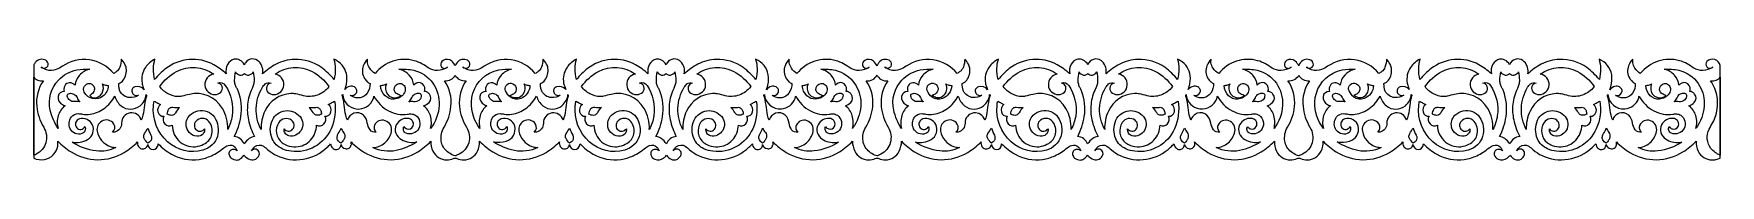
# Model space of a CAD drawing. Extents: x -500 to 500, y -30 to 30.
import ezdxf

# ---------------------------------------------------------------- set-up
doc = ezdxf.new("R2010")
doc.units = 0
doc.header["$MEASUREMENT"] = 0
doc.layers.add('LAYER_1', color=18, linetype='CONTINUOUS')

msp = doc.modelspace()

# ---------------------------------------------------------------- linework, layer by layer
at = {"layer": 'LAYER_1'}
for points in [[(495.5, 25.2, -0.13249), (489.6, 23.2, -0.15493), (484.4, 24.6, 0.00728), (480.4, 27.1, 0.06895), (475.8, 29, 0.14521), (463.2, 28.7, 0.1431), (452.6, 21.4, -0.10303), (449.4, 24.5, -0.12784), (448.1, 27.8, -0.0449), (448.1, 28.9, 0.01496), (448.1, 29.9, 0.09566), (445.6, 26, 0.23364), (446.3, 18.5, 0.07142), (448, 16.5, 0.10041), (449.6, 15.5, -0.16519), (448, 9.8, -0.39532), (438.8, 7.9, -0.02853), (438.3, 8.2, 0.00951), (437.9, 8.5, 0.38626), (441.5, 9.9, 0.41606), (440.3, 13.4, 0.18329), (437.5, 13.7, 0.15157), (434.6, 11.8, 0.10923), (435.8, 19.1, 0.25815), (429.6, 29.2, 0.02501), (428.9, 29.6, -0.00833), (428.1, 29.9, -0.07511), (429, 24.4, -0.0624), (428.3, 17.8, 0.06951), (420.8, 24.9, 0.16425), (404.8, 29.8, 0.11436), (393.9, 26.9, 0.06612), (385.9, 21.2, 0.24693), (383.8, 28.4, 0.47474), (375.7, 27.8, 0.04305), (375.4, 27.2, -0.01434), (375.1, 26.6, 0.14988), (372.3, 29.4, 0.18534), (369.1, 29.9, 0.21434), (365.2, 26.9, 0.17903), (364.3, 21.2, 0.06083), (356.9, 26.6, 0.14914), (342.4, 29.7, 0.14389), (328.5, 24.3, 0.06043), (321.9, 17.8, -0.06239), (321.2, 24.4, -0.07512), (322, 29.9, 0.1315), (316.3, 25, 0.19567), (314.4, 15.7, 0.03554), (314.7, 14.4, 0.01755), (315.6, 11.9, 0.29654), (310.2, 13.5, 0.47725), (308.7, 9.8, 0.18407), (310.2, 8.5, 0.17475), (312.3, 8.5, -0.17941), (307, 7.1, -0.26586), (301.3, 11, -0.06979), (300.8, 12.9, -0.05217), (300.6, 15.5, 0.15006), (303.3, 17.5, 0.19845), (305, 24.6, 0.09019), (304.2, 27, 0.06162), (302.1, 29.9, -0.09285), (301.2, 25.2, -0.13276), (299.3, 22.5, -0.05277), (298.4, 21.9, 0.01758), (297.6, 21.4, 0.1885), (283.2, 29.5, 0.18848), (267.2, 25.7, -0.05636), (263.6, 23.8, -0.17397), (257.7, 23.5, -0.04499), (256.7, 24, -0.02208), (254.7, 25.2, 0.25461), (257.2, 24.7, 0.39744), (258.7, 27.4, 0.26438), (256.6, 29.6, 0.34781), (250.6, 27.2, 0.04348), (250.3, 26.6, -0.01449), (250.1, 25.9, 0.11416), (248, 28.7, 0.33225), (242.8, 29.1, 0.31296), (241.6, 26.2, 0.52263), (245, 24.8, 0.04567), (245.2, 25, -0.01521), (245.5, 25.2, -0.13249), (239.5, 23.2, -0.15495), (234.3, 24.6, 0.0073), (230.3, 27.1, 0.06895), (225.7, 29, 0.14521), (213.1, 28.7, 0.1431), (202.6, 21.4, -0.10303), (199.3, 24.5, -0.12783), (198, 27.8, -0.04489), (198, 28.9, 0.01495), (198.1, 29.9, 0.09566), (195.6, 26, 0.23364), (196.2, 18.5, 0.07142), (197.9, 16.5, 0.10047), (199.5, 15.5, -0.16517), (197.9, 9.8, -0.39532), (188.7, 7.9, -0.02853), (188.3, 8.2, 0.00951), (187.8, 8.5, 0.38627), (191.5, 9.9, 0.41644), (190.3, 13.4, 0.17901), (187.4, 13.7, 0.14934), (184.5, 11.9, 0.0975), (185.8, 18.6, 0.23457), (181, 28.3, 0.03296), (180, 28.9, 0.01651), (178.1, 29.9, -0.07512), (179, 24.4, -0.06239), (178.2, 17.8, 0.06951), (170.8, 24.9, 0.16425), (154.7, 29.8, 0.11436), (143.9, 26.9, 0.06611), (135.8, 21.2, 0.24629), (133.7, 28.4, 0.47881), (125.7, 27.8, 0.04848), (125.3, 27.2, -0.01615), (125.1, 26.6, 0.14406), (122.2, 29.4, 0.18469), (119.1, 29.9, 0.21434), (115.1, 26.9, 0.17902), (114.3, 21.2, 0.06084), (106.8, 26.6, 0.14914), (92.3, 29.7, 0.14389), (78.4, 24.3, 0.06043), (71.9, 17.8, -0.0624), (71.1, 24.4, -0.07511), (72, 29.9, 0.13214), (66.3, 25, 0.19401), (64.3, 15.7, 0.03657), (64.6, 14.4, 0.01853), (65.6, 11.8, 0.29909), (60.1, 13.5, 0.48174), (58.6, 9.8, 0.18406), (60.2, 8.5, 0.17475), (62.2, 8.5, -0.17941), (56.9, 7.1, -0.26586), (51.3, 11, -0.0698), (50.7, 12.9, -0.05218), (50.5, 15.5, 0.15), (53.2, 17.5, 0.19844), (55, 24.6, 0.09019), (54.2, 27, 0.06161), (52, 29.9, -0.09286), (51.2, 25.2, -0.13276), (49.2, 22.5, -0.05278), (48.4, 21.9, 0.01758), (47.5, 21.4, 0.1885), (33.2, 29.5, 0.18848), (17.2, 25.7, -0.05636), (13.6, 23.8, -0.17397), (7.7, 23.5, -0.04499), (6.6, 24, -0.02208), (4.6, 25.2, 0.25461), (7.1, 24.7, 0.39746), (8.6, 27.4, 0.26435), (6.5, 29.6, 0.34786), (0.6, 27.2, 0.04362), (0.3, 26.6, -0.01453), (0, 25.9), (0, 25.9, 0.81442), (0, 25.9, -0.54816), (0, 25.9, 0.11428), (-2.1, 28.7, 0.33226), (-7.3, 29.1, 0.31296), (-8.5, 26.2, 0.52264), (-5.1, 24.8, 0.04567), (-4.8, 25, -0.01521), (-4.6, 25.2, -0.13249), (-10.5, 23.2, -0.15493), (-15.8, 24.6, 0.00728), (-19.8, 27.1, 0.06895), (-24.3, 29, 0.14521), (-36.9, 28.7, 0.1431), (-47.5, 21.4, -0.10303), (-50.7, 24.5, -0.12784), (-52, 27.8, -0.0449), (-52, 28.9, 0.01496), (-52, 29.9, 0.09566), (-54.5, 26, 0.23364), (-53.8, 18.5, 0.07142), (-52.2, 16.5, 0.10041), (-50.5, 15.5, -0.16519), (-52.2, 9.8, -0.39532), (-61.3, 7.9, -0.02853), (-61.8, 8.2, 0.00951), (-62.2, 8.5, 0.38626), (-58.6, 9.9, 0.41606), (-59.8, 13.4, 0.18329), (-62.7, 13.7, 0.15157), (-65.6, 11.8, 0.10923), (-64.3, 19.1, 0.25815), (-70.5, 29.2, 0.02501), (-71.2, 29.6, -0.00833), (-72, 29.9, -0.07511), (-71.1, 24.4, -0.0624), (-71.9, 17.8, 0.06951), (-79.3, 24.9, 0.16425), (-95.3, 29.8, 0.11436), (-106.2, 26.9, 0.06612), (-114.3, 21.2, 0.24693), (-116.3, 28.4, 0.47474), (-124.4, 27.8, 0.04305), (-124.7, 27.2, -0.01434), (-125.1, 26.6, 0.14988), (-127.8, 29.4, 0.18534), (-131, 29.9, 0.21434), (-134.9, 26.9, 0.17903), (-135.8, 21.2, 0.06083), (-143.2, 26.6, 0.14914), (-157.7, 29.7, 0.14389), (-171.7, 24.3, 0.06043), (-178.2, 17.8, -0.06239), (-179, 24.4, -0.07512), (-178.1, 29.9, 0.1315), (-183.8, 25, 0.19567), (-185.8, 15.7, 0.03554), (-185.4, 14.4, 0.01755), (-184.5, 11.9, 0.29654), (-190, 13.5, 0.47725), (-191.4, 9.8, 0.18407), (-189.9, 8.5, 0.17475), (-187.8, 8.5, -0.17941), (-193.1, 7.1, -0.26586), (-198.8, 11, -0.06979), (-199.4, 12.9, -0.05217), (-199.5, 15.5, 0.15006), (-196.9, 17.5, 0.19845), (-195.1, 24.6, 0.09019), (-195.9, 27, 0.06162), (-198.1, 29.9, -0.09285), (-198.9, 25.2, -0.13276), (-200.9, 22.5, -0.05277), (-201.7, 21.9, 0.01758), (-202.6, 21.4, 0.1885), (-216.9, 29.5, 0.18848), (-232.9, 25.7, -0.05636), (-236.5, 23.8, -0.17397), (-242.4, 23.5, -0.04499), (-243.5, 24, -0.02208), (-245.5, 25.2, 0.25461), (-242.9, 24.7, 0.39744), (-241.4, 27.4, 0.26438), (-243.6, 29.6, 0.34781), (-249.5, 27.2, 0.04348), (-249.8, 26.6, -0.01449), (-250.1, 25.9, 0.11416), (-252.1, 28.7, 0.33225), (-257.3, 29.1, 0.31296), (-258.6, 26.2, 0.52263), (-255.2, 24.8, 0.04567), (-254.9, 25, -0.01521), (-254.7, 25.2, -0.13249), (-260.6, 23.2, -0.15495), (-265.8, 24.6, 0.0073), (-269.8, 27.1, 0.06895), (-274.4, 29, 0.14521), (-287, 28.7, 0.1431), (-297.6, 21.4, -0.10303), (-300.8, 24.5, -0.12783), (-302.1, 27.8, -0.04489), (-302.1, 28.9, 0.01495), (-302.1, 29.9, 0.09566), (-304.6, 26, 0.23364), (-303.9, 18.5, 0.07142), (-302.2, 16.5, 0.10047), (-300.6, 15.5, -0.16517), (-302.2, 9.8, -0.39532), (-311.4, 7.9, -0.02853), (-311.9, 8.2, 0.00951), (-312.3, 8.5, 0.38627), (-308.7, 9.9, 0.41644), (-309.9, 13.4, 0.17901), (-312.7, 13.7, 0.14934), (-315.6, 11.9, 0.0975), (-314.3, 18.6, 0.23457), (-319.2, 28.3, 0.03296), (-320.1, 28.9, 0.01651), (-322, 29.9, -0.07512), (-321.2, 24.4, -0.06239), (-321.9, 17.8, 0.06951), (-329.4, 24.9, 0.16425), (-345.4, 29.8, 0.11436), (-356.3, 26.9, 0.06611), (-364.3, 21.2, 0.24629), (-366.4, 28.4, 0.47881), (-374.5, 27.8, 0.04848), (-374.8, 27.2, -0.01615), (-375.1, 26.6, 0.14406), (-377.9, 29.4, 0.18469), (-381.1, 29.9, 0.21434), (-385, 26.9, 0.17902), (-385.9, 21.2, 0.06084), (-393.3, 26.6, 0.14914), (-407.8, 29.7, 0.14389), (-421.7, 24.3, 0.06043), (-428.3, 17.8, -0.0624), (-429, 24.4, -0.07511), (-428.1, 29.9, 0.13214), (-433.8, 25, 0.19401), (-435.8, 15.7, 0.03657), (-435.5, 14.4, 0.01853), (-434.6, 11.8, 0.29909), (-440, 13.5, 0.48174), (-441.5, 9.8, 0.18406), (-440, 8.5, 0.17475), (-437.9, 8.5, -0.17941), (-443.2, 7.1, -0.26586), (-448.9, 11, -0.0698), (-449.4, 12.9, -0.05218), (-449.6, 15.5, 0.15), (-446.9, 17.5, 0.19844), (-445.1, 24.6, 0.09019), (-446, 27, 0.06161), (-448.1, 29.9, -0.09286), (-449, 25.2, -0.13276), (-450.9, 22.5, -0.05278), (-451.8, 21.9, 0.01758), (-452.6, 21.4, 0.1885), (-467, 29.5, 0.18848), (-483, 25.7, -0.05636), (-486.6, 23.8, -0.17397), (-492.5, 23.5, -0.04499), (-493.5, 24, -0.02208), (-495.5, 25.2, 0.25461), (-493, 24.7, 0.39746), (-491.5, 27.4, 0.26435), (-493.6, 29.6, 0.34786), (-499.6, 27.2, 0.02907), (-499.9, 26.6, 0.05052), (-500, 26.2), (-500, -28.8, 0.15404), (-493.6, -29.6, 0.3145), (-485.8, -21.7, 0.03266), (-485.7, -20.7, 0.01623), (-485.7, -18.8, 0.05898), (-477.9, -25.1, 0.14018), (-462.1, -29.8, 0.13941), (-446.3, -25.4, 0.05895), (-438.4, -19.2, 0.17574), (-437.9, -21.9, 0.44488), (-433.7, -22.9, 0.09397), (-432.9, -22.1, 0.07544), (-432.4, -20.8, 0.26507), (-430.4, -23.5, 0.40269), (-426.6, -22, 0.05791), (-426.4, -21.5, 0.02729), (-426.2, -20.3, 0.07208), (-418.3, -26.5, 0.16523), (-402, -29.6, 0.07634), (-394.6, -27.4, 0.06748), (-387.3, -22.7, -0.1042), (-384.8, -21.3, -0.27454), (-380.6, -22.3, -0.06853), (-380.1, -23, -0.03263), (-379.3, -24.6, 0.25459), (-382.3, -23.7, 0.42316), (-384.2, -26.8, 0.15835), (-382.9, -28.8, 0.18574), (-379.5, -30, 0.1469), (-377.5, -29.3, 0.09872), (-375.4, -27.1, 0.14416), (-371.6, -29.7, 0.21105), (-368.3, -29.4, 0.19148), (-366.3, -26.9, 0.59506), (-369.5, -23.6, 0.08589), (-370, -23.8, 0.04232), (-370.9, -24.6, -0.12914), (-368.9, -22, -0.32837), (-363.8, -21.8, -0.0295), (-361.1, -23.9, 0.0711), (-355.9, -27.3, 0.1515), (-340.3, -29.5, 0.14903), (-326, -22.4, 0.01861), (-325, -21.4, -0.0062), (-324, -20.3, 0.16155), (-322.9, -22.8, 0.42532), (-318.7, -22.9, 0.09731), (-318.2, -22.1, 0.06784), (-317.8, -20.8, 0.27238), (-315.3, -23.2, 0.42148), (-311.7, -21, 0.06519), (-311.7, -20.4, 0.03176), (-311.8, -19.2, 0.05894), (-303.9, -25.4, 0.13941), (-288.1, -29.8, 0.14018), (-272.3, -25.1, 0.05898), (-264.5, -18.8, 0.12035), (-263.3, -24.7, 0.28038), (-255.1, -29.9, 0.12636), (-251.1, -29, -0.1196), (-250.1, -28.8, -0.1196), (-249.1, -29, 0.12636), (-245, -29.9, 0.28038), (-236.9, -24.7, 0.12035), (-235.6, -18.8, 0.05898), (-227.8, -25.1, 0.14018), (-212.1, -29.8, 0.13941), (-196.2, -25.4, 0.05894), (-188.3, -19.2, 0.17578), (-187.8, -21.9, 0.44491), (-183.6, -22.9, 0.094), (-182.9, -22.1, 0.07545), (-182.3, -20.8, 0.26506), (-180.3, -23.5, 0.40269), (-176.5, -22, 0.05791), (-176.3, -21.5, 0.02729), (-176.1, -20.3, 0.07208), (-168.2, -26.5, 0.16523), (-151.9, -29.6, 0.07634), (-144.5, -27.4, 0.06748), (-137.3, -22.7, -0.1042), (-134.8, -21.3, -0.27455), (-130.5, -22.3, -0.06852), (-130, -23, -0.03262), (-129.2, -24.6, 0.25462), (-132.2, -23.7, 0.42317), (-134.1, -26.8, 0.23832), (-131.8, -29.5, 0.26196), (-126.5, -28.8, 0.04223), (-125.8, -28.2, 0.02311), (-124.8, -27.1, 0.13519), (-122.1, -29.5, 0.25135), (-118.3, -29.4, 0.19148), (-116.2, -26.9, 0.59507), (-119.4, -23.6, 0.08588), (-119.9, -23.8, 0.04231), (-120.8, -24.6, -0.12914), (-118.9, -22, -0.32838), (-113.7, -21.8, -0.0295), (-111.1, -23.9, 0.07109), (-105.8, -27.3, 0.1515), (-90.3, -29.5, 0.14903), (-75.9, -22.4, 0.01861), (-74.9, -21.4, -0.0062), (-73.9, -20.3, 0.16154), (-72.8, -22.8, 0.42538), (-68.7, -22.9, 0.0973), (-68.1, -22.1, 0.06782), (-67.8, -20.8, 0.27232), (-65.2, -23.2, 0.42145), (-61.7, -21, 0.06517), (-61.6, -20.4, 0.03175), (-61.7, -19.2, 0.05895), (-53.8, -25.4, 0.13941), (-38, -29.8, 0.14018), (-22.3, -25.1, 0.05898), (-14.5, -18.8, 0.12036), (-13.2, -24.7, 0.28037), (-5, -29.9, 0.12636), (-1, -29, -0.1196), (0, -28.8, -0.1196), (1, -29, 0.12636), (5, -29.9, 0.28037), (13.2, -24.7, 0.12036), (14.5, -18.8, 0.05898), (22.3, -25.1, 0.14018), (38, -29.8, 0.13941), (53.8, -25.4, 0.05895), (61.7, -19.2, 0.17574), (62.2, -21.9, 0.44488), (66.4, -22.9, 0.09397), (67.2, -22.1, 0.07544), (67.8, -20.8, 0.26507), (69.8, -23.5, 0.40269), (73.6, -22, 0.05791), (73.7, -21.5, 0.02729), (73.9, -20.3, 0.07208), (81.9, -26.5, 0.16523), (98.2, -29.6, 0.07634), (105.5, -27.4, 0.06748), (112.8, -22.7, -0.1042), (115.3, -21.3, -0.27454), (119.5, -22.3, -0.06853), (120.1, -23, -0.03263), (120.8, -24.6, 0.25459), (117.9, -23.7, 0.42316), (116, -26.8, 0.15835), (117.2, -28.8, 0.18574), (120.6, -30, 0.1469), (122.6, -29.3, 0.09872), (124.8, -27.1, 0.14416), (128.6, -29.7, 0.21105), (131.8, -29.4, 0.19148), (133.9, -26.9, 0.59506), (130.7, -23.6, 0.08589), (130.1, -23.8, 0.04232), (129.2, -24.6, -0.12914), (131.2, -22, -0.32837), (136.3, -21.8, -0.0295), (139, -23.9, 0.0711), (144.2, -27.3, 0.1515), (159.8, -29.5, 0.14903), (174.1, -22.4, 0.01861), (175.1, -21.4, -0.0062), (176.1, -20.3, 0.16155), (177.3, -22.8, 0.42532), (181.4, -22.9, 0.09731), (182, -22.1, 0.06784), (182.3, -20.8, 0.27238), (184.8, -23.2, 0.42148), (188.4, -21, 0.06519), (188.5, -20.4, 0.03176), (188.3, -19.2, 0.05894), (196.2, -25.4, 0.13941), (212.1, -29.8, 0.14018), (227.8, -25.1, 0.05898), (235.6, -18.8, 0.12035), (236.9, -24.7, 0.28038), (245, -29.9, 0.12636), (249.1, -29, -0.1196), (250.1, -28.8, -0.1196), (251.1, -29, 0.12636), (255.1, -29.9, 0.28038), (263.3, -24.7, 0.12035), (264.5, -18.8, 0.05898), (272.3, -25.1, 0.14018), (288.1, -29.8, 0.13941), (303.9, -25.4, 0.05894), (311.8, -19.2, 0.17578), (312.3, -21.9, 0.44491), (316.5, -22.9, 0.094), (317.3, -22.1, 0.07545), (317.8, -20.8, 0.26506), (319.8, -23.5, 0.40269), (323.6, -22, 0.05791), (323.8, -21.5, 0.02729), (324, -20.3, 0.07208), (331.9, -26.5, 0.16523), (348.2, -29.6, 0.07634), (355.6, -27.4, 0.06748), (362.9, -22.7, -0.1042), (365.4, -21.3, -0.27455), (369.6, -22.3, -0.06852), (370.1, -23, -0.03262), (370.9, -24.6, 0.25462), (367.9, -23.7, 0.42317), (366, -26.8, 0.23832), (368.3, -29.5, 0.26196), (373.7, -28.8, 0.04223), (374.3, -28.2, 0.02311), (375.4, -27.1, 0.13519), (378, -29.5, 0.25135), (381.9, -29.4, 0.19148), (383.9, -26.9, 0.59507), (380.7, -23.6, 0.08588), (380.2, -23.8, 0.04231), (379.3, -24.6, -0.12914), (381.3, -22, -0.32838), (386.4, -21.8, -0.0295), (389.1, -23.9, 0.07109), (394.3, -27.3, 0.1515), (409.9, -29.5, 0.14903), (424.2, -22.4, 0.01861), (425.2, -21.4, -0.0062), (426.2, -20.3, 0.16154), (427.3, -22.8, 0.42538), (431.5, -22.9, 0.0973), (432, -22.1, 0.06782), (432.4, -20.8, 0.27232), (434.9, -23.2, 0.42145), (438.5, -21, 0.06517), (438.5, -20.4, 0.03175), (438.4, -19.2, 0.05895), (446.3, -25.4, 0.13941), (462.1, -29.8, 0.14018), (477.9, -25.1, 0.05898), (485.7, -18.8, 0.12036), (486.9, -24.7, 0.28037), (495.1, -29.9, 0.06217), (497.4, -29.7, 0.05124), (500, -28.8), (500, 26.2, 0.27744), (496.7, 29.7, 0.28035), (492.1, 28.5, 0.37151), (492, 25.3, 0.38817), (495, 24.8, 0.04567), (495.3, 25, -0.01521)], [(-481.9, 10.7, 0.39785), (-485.6, 7.8, 0.32865), (-483, 3, 0.00689), (-481.8, 2.4, 0.02242), (-481.4, 2.3, 0.15399), (-485.5, -3.6, 0.14375), (-485.5, -11.3, -0.09362), (-490.2, -0.3, -0.24887), (-485.3, 17.5, -0.15778), (-474.5, 23.5, -0.06307), (-466.7, 24, 0.14873), (-472.9, 20.4, 0.16423), (-475.5, 14.4, 0.23723), (-478.8, 15.9, 0.26217), (-481.6, 14.1, 0.10474), (-482.1, 12.3, 0.1185)], [(-425.2, 13.6, -0.1247), (-415.3, 22.6, -0.28305), (-393.3, 21.1, 0.3785), (-398.5, 14.5, 0.39758), (-392.6, 8.9, 0.2068), (-389, 10.4, 0.61369), (-390.9, 15.7, -0.36508), (-386.4, 14.3, -0.18155), (-382.4, -3.7, -0.04268), (-383.4, -7.9, -0.04335), (-385, -11.9, 0.14547), (-388.1, 0.7, 0.33191), (-407.7, 9, -0.00429), (-412.2, 7.9, -0.06495), (-414.3, 7.7, -0.11444), (-420.3, 9.3, -0.10857)], [(-369.1, -16, 0.12879), (-372.3, -17.2, 0.10052), (-375.2, -20.4, 0.13428), (-377.6, -17.4, 0.13332), (-381.1, -16, 0.08449), (-377.2, -4.2, 0.12898), (-378.8, 11.1, 0.04415), (-379.7, 12.9, -0.06537), (-380.5, 14.8, -0.07477), (-380.9, 17.4, -0.03898), (-380.4, 22.3, 0.21976), (-377.7, 20.5, 0.25083), (-375.1, 21.4, 0.25848), (-372.5, 20.5, 0.21917), (-369.8, 22.3, -0.03897), (-369.3, 17.4, -0.07477), (-369.7, 14.8, -0.04459), (-370.5, 12.5, 0.08949), (-373.2, 3.1, 0.07856), (-372.7, -6.1, 0.06843)], [(-365.2, -11.9, -0.1289), (-368.1, 0.7, -0.12831), (-364.4, 13.2, -0.0822), (-362.8, 15.2, -0.28517), (-359.3, 15.7, 0.61369), (-361.2, 10.4, 0.2068), (-357.6, 8.9, 0.39758), (-351.7, 14.5, 0.3785), (-356.9, 21.1, -0.28305), (-334.9, 22.6, -0.1247), (-325, 13.6, -0.1464), (-331.8, 8.6, -0.14959), (-340.1, 8.2, 0.01257), (-344.6, 9.3, 0.0626), (-347.5, 9.5, 0.27761), (-363, -0.9, 0.1222)], [(-264.7, -11.3, 0.14088), (-264.8, -3.6, 0.15431), (-268.8, 2.3, 0.11106), (-265.6, 4.2, 0.39077), (-265.4, 9.2, 0.1079), (-266.8, 10.4, 0.1357), (-268.3, 10.7, 0.34214), (-269.5, 15.2, 0.35774), (-274.1, 15.1, 0.05765), (-274.4, 14.8, -0.0192), (-274.7, 14.4, 0.16423), (-277.3, 20.4, 0.14872), (-283.5, 24, -0.07215), (-274.7, 23.3, -0.18696), (-263.3, 15.6, -0.16589), (-259.6, 2.6, -0.15193)], [(-256.5, 17.1, 0.15573), (-252.6, 17.8, 0.16847), (-250.1, 20.5, 0.16847), (-247.5, 17.8, 0.15573), (-243.6, 17.1, 0.1798), (-247.6, 1.9, 0.11199), (-243.4, -10.5, -0.20568), (-242.1, -19.7, -0.21447), (-247.8, -26.5, -0.02639), (-249.5, -27.3, -0.08885), (-250.1, -27.4, -0.11659), (-251.5, -27.1, -0.04575), (-254.6, -25.1, -0.19689), (-258.4, -18.7, -0.17469), (-256.7, -10.5, 0.11199), (-252.6, 1.9, 0.1798)], [(-216.7, 24, 0.14872), (-222.8, 20.4, 0.16423), (-225.5, 14.4, 0.2372), (-228.8, 15.9, 0.26216), (-231.6, 14.1, 0.10475), (-232.1, 12.3, 0.11849), (-231.8, 10.7, 0.39785), (-235.5, 7.8, 0.32866), (-232.9, 3, 0.00688), (-231.7, 2.4, 0.02243), (-231.4, 2.3, 0.15431), (-235.3, -3.6, 0.14088), (-235.4, -11.3, -0.17362), (-240.5, 4.5, -0.2693), (-229.8, 21.6, -0.07719), (-224.2, 23.5, -0.06009)], [(-143.2, 21.1, 0.3785), (-148.4, 14.5, 0.39758), (-142.5, 8.9, 0.2068), (-138.9, 10.4, 0.61369), (-140.8, 15.7, -0.36509), (-136.3, 14.3, -0.18155), (-132.3, -3.7, -0.04268), (-133.3, -7.9, -0.04335), (-135, -11.9, 0.14547), (-138.1, 0.7, 0.33191), (-157.7, 9, -0.00429), (-162.2, 7.9, -0.06495), (-164.2, 7.7, -0.11444), (-170.2, 9.3, -0.10864), (-175.2, 13.6, -0.1247), (-165.2, 22.6, -0.28305)], [(-119, -16, 0.13332), (-122.6, -17.4, 0.13428), (-124.9, -20.4, 0.10052), (-127.9, -17.2, 0.12879), (-131.1, -16, 0.08449), (-127.2, -4.2, 0.12898), (-128.8, 11.1, 0.04416), (-129.7, 12.9, -0.06538), (-130.5, 14.8, -0.07477), (-130.8, 17.4, -0.03897), (-130.3, 22.3, 0.21917), (-127.7, 20.5, 0.25848), (-125.1, 21.4, 0.25083), (-122.4, 20.5, 0.21976), (-119.8, 22.3, -0.03898), (-119.3, 17.4, -0.07477), (-119.6, 14.8, -0.04458), (-120.5, 12.5, 0.08948), (-123.2, 3.1, 0.07856), (-122.6, -6.1, 0.06843)], [(-115.1, -11.9, -0.1289), (-118, 0.7, -0.12831), (-114.4, 13.2, -0.08221), (-112.7, 15.2, -0.28516), (-109.3, 15.7, 0.61369), (-111.2, 10.4, 0.2068), (-107.6, 8.9, 0.39758), (-101.6, 14.5, 0.3785), (-106.9, 21.1, -0.28305), (-84.9, 22.6, -0.1247), (-74.9, 13.6, -0.14633), (-81.7, 8.6, -0.14959), (-90, 8.2, 0.01257), (-94.6, 9.3, 0.0626), (-97.5, 9.5, 0.2776), (-112.9, -0.9, 0.1222)], [(-33.4, 24, -0.07231), (-24.7, 23.3, -0.18694), (-13.3, 15.5, -0.15435), (-9.6, 3.7, -0.13813), (-13.4, -9.5, -0.01403), (-14, -10.4, 0.00468), (-14.6, -11.3, 0.14375), (-14.7, -3.6, 0.15399), (-18.7, 2.3, 0.11104), (-15.6, 4.2, 0.39079), (-15.3, 9.2, 0.1079), (-16.8, 10.4, 0.1357), (-18.3, 10.7, 0.34214), (-19.5, 15.2, 0.35777), (-24.1, 15.1, 0.05766), (-24.3, 14.8, -0.0192), (-24.6, 14.4, 0.16423), (-27.2, 20.4, 0.14873)], [(-6.5, 17.1, 0.15575), (-2.5, 17.8, 0.16834), (0, 20.5, 0.16834), (2.5, 17.8, 0.15575), (6.5, 17.1, 0.1798), (2.5, 1.9, 0.112), (6.6, -10.5, -0.20568), (7.9, -19.7, -0.21448), (2.3, -26.5, -0.02639), (0.6, -27.3, -0.08884), (0, -27.4, -0.11657), (-1.4, -27.1, -0.04575), (-4.5, -25.1, -0.1969), (-8.3, -18.7, -0.17469), (-6.6, -10.5, 0.112), (-2.5, 1.9, 0.1798)], [(33.4, 24, 0.14873), (27.2, 20.4, 0.16423), (24.6, 14.4, 0.23723), (21.3, 15.9, 0.26217), (18.5, 14.1, 0.10474), (18, 12.3, 0.1185), (18.3, 10.7, 0.39785), (14.6, 7.8, 0.32865), (17.1, 3, 0.00689), (18.3, 2.4, 0.02242), (18.7, 2.3, 0.15399), (14.7, -3.6, 0.14375), (14.6, -11.3, -0.09362), (9.9, -0.3, -0.24887), (14.8, 17.5, -0.15778), (25.6, 23.5, -0.06307)], [(106.9, 21.1, 0.3785), (101.6, 14.5, 0.39758), (107.6, 8.9, 0.2068), (111.2, 10.4, 0.61369), (109.3, 15.7, -0.36508), (113.7, 14.3, -0.18155), (117.8, -3.7, -0.04268), (116.8, -7.9, -0.04335), (115.1, -11.9, 0.14547), (112, 0.7, 0.33191), (92.4, 9, -0.00429), (87.9, 7.9, -0.06495), (85.9, 7.7, -0.11444), (79.9, 9.3, -0.10857), (74.9, 13.6, -0.1247), (84.9, 22.6, -0.28305)], [(119.8, 22.3, 0.21976), (122.4, 20.5, 0.25083), (125.1, 21.4, 0.25848), (127.7, 20.5, 0.21917), (130.3, 22.3, -0.03897), (130.8, 17.4, -0.07477), (130.5, 14.8, -0.04459), (129.6, 12.5, 0.08949), (126.9, 3.1, 0.07856), (127.4, -6.1, 0.06843), (131.1, -16, 0.12879), (127.9, -17.2, 0.10052), (124.9, -20.4, 0.13428), (122.6, -17.4, 0.13332), (119, -16, 0.08449), (122.9, -4.2, 0.12898), (121.3, 11.1, 0.04415), (120.4, 12.9, -0.06537), (119.6, 14.8, -0.07477), (119.3, 17.4, -0.03898)], [(135, -11.9, -0.1289), (132, 0.7, -0.12831), (135.7, 13.2, -0.0822), (137.3, 15.2, -0.28517), (140.8, 15.7, 0.61369), (138.9, 10.4, 0.2068), (142.5, 8.9, 0.39758), (148.4, 14.5, 0.3785), (143.2, 21.1, -0.28305), (165.2, 22.6, -0.1247), (175.2, 13.6, -0.1464), (168.3, 8.6, -0.14959), (160.1, 8.2, 0.01257), (155.5, 9.3, 0.0626), (152.6, 9.5, 0.27761), (137.2, -0.9, 0.1222)], [(231.8, 10.7, 0.34214), (230.6, 15.2, 0.35774), (226, 15.1, 0.05765), (225.7, 14.8, -0.0192), (225.5, 14.4, 0.16423), (222.8, 20.4, 0.14872), (216.7, 24, -0.07215), (225.4, 23.3, -0.18696), (236.8, 15.6, -0.16589), (240.5, 2.6, -0.15193), (235.4, -11.3, 0.14088), (235.3, -3.6, 0.15431), (231.4, 2.3, 0.11106), (234.5, 4.2, 0.39077), (234.8, 9.2, 0.1079), (233.3, 10.4, 0.1357)], [(243.6, 17.1, 0.15573), (247.5, 17.8, 0.16847), (250.1, 20.5, 0.16847), (252.6, 17.8, 0.15573), (256.5, 17.1, 0.1798), (252.6, 1.9, 0.11199), (256.7, -10.5, -0.20568), (258, -19.7, -0.21447), (252.3, -26.5, -0.02639), (250.6, -27.3, -0.08885), (250.1, -27.4, -0.11659), (248.7, -27.1, -0.04575), (245.6, -25.1, -0.19689), (241.8, -18.7, -0.17469), (243.4, -10.5, 0.11199), (247.6, 1.9, 0.1798)], [(274.7, 14.4, 0.2372), (271.4, 15.9, 0.26216), (268.6, 14.1, 0.10475), (268.1, 12.3, 0.11849), (268.3, 10.7, 0.39785), (264.6, 7.8, 0.32866), (267.2, 3, 0.00688), (268.4, 2.4, 0.02243), (268.8, 2.3, 0.15431), (264.8, -3.6, 0.14088), (264.7, -11.3, -0.17362), (259.6, 4.5, -0.2693), (270.4, 21.6, -0.07719), (275.9, 23.5, -0.06009), (283.5, 24, 0.14872), (277.3, 20.4, 0.16423)], [(365.2, -11.9, 0.14547), (362.1, 0.7, 0.33191), (342.5, 9, -0.00429), (338, 7.9, -0.06495), (335.9, 7.7, -0.11444), (329.9, 9.3, -0.10864), (325, 13.6, -0.1247), (334.9, 22.6, -0.28305), (356.9, 21.1, 0.3785), (351.7, 14.5, 0.39758), (357.6, 8.9, 0.2068), (361.2, 10.4, 0.61369), (359.3, 15.7, -0.36509), (363.8, 14.3, -0.18155), (367.8, -3.7, -0.04268), (366.8, -7.9, -0.04335)], [(381.1, -16, 0.13332), (377.6, -17.4, 0.13428), (375.2, -20.4, 0.10052), (372.3, -17.2, 0.12879), (369.1, -16, 0.08449), (373, -4.2, 0.12898), (371.4, 11.1, 0.04416), (370.5, 12.9, -0.06538), (369.7, 14.8, -0.07477), (369.3, 17.4, -0.03897), (369.8, 22.3, 0.21917), (372.5, 20.5, 0.25848), (375.1, 21.4, 0.25083), (377.7, 20.5, 0.21976), (380.4, 22.3, -0.03898), (380.9, 17.4, -0.07477), (380.5, 14.8, -0.04458), (379.7, 12.5, 0.08948), (377, 3.1, 0.07856), (377.5, -6.1, 0.06843)], [(385, -11.9, -0.1289), (382.1, 0.7, -0.12831), (385.8, 13.2, -0.08221), (387.4, 15.2, -0.28516), (390.9, 15.7, 0.61369), (389, 10.4, 0.2068), (392.6, 8.9, 0.39758), (398.5, 14.5, 0.3785), (393.3, 21.1, -0.28305), (415.3, 22.6, -0.1247), (425.2, 13.6, -0.14633), (418.4, 8.6, -0.14959), (410.1, 8.2, 0.01257), (405.6, 9.3, 0.0626), (402.7, 9.5, 0.2776), (387.2, -0.9, 0.1222)], [(481.4, 2.3, 0.11104), (484.6, 4.2, 0.39079), (484.8, 9.2, 0.1079), (483.4, 10.4, 0.1357), (481.9, 10.7, 0.34214), (480.7, 15.2, 0.35777), (476.1, 15.1, 0.05766), (475.8, 14.8, -0.0192), (475.5, 14.4, 0.16423), (472.9, 20.4, 0.14873), (466.7, 24, -0.07231), (475.5, 23.3, -0.18694), (486.9, 15.5, -0.15435), (490.5, 3.7, -0.13813), (486.7, -9.5, -0.01403), (486.1, -10.4, 0.00468), (485.5, -11.3, 0.14375), (485.5, -3.6, 0.15399)], [(-500, -27.1), (-500, 19.3, 0.14123), (-497.6, 17.5, 0.12756), (-494.3, 17.1, 0.1798), (-498.2, 1.9, 0.112), (-494.1, -10.5, -0.20568), (-492.8, -19.7, -0.21448), (-498.5, -26.5, -0.03959), (-499.2, -26.8, 0.01319)], [(-466.7, 8.3, 0.03679), (-465.7, 7.4, 0.16829), (-464, 6.9, 0.25506), (-459.5, 9.7, 0.24482), (-459.3, 15.2, 0.05839), (-458, 14.7, 0.03469), (-455.8, 14.2, -0.21435), (-459, 7.9, -0.47869), (-470, 10.3, -0.25107), (-469.9, 13.9, -0.58526), (-464.4, 13.9, -0.19258), (-464.1, 11.5, -0.16075), (-465.7, 9.1, -0.00911), (-466.2, 8.7, 0.00304)], [(-290.9, 15.2, 0.27997), (-290.3, 9.1, 0.29593), (-284.8, 7.1, 0.05392), (-283.4, 7.6, -0.01796), (-282, 8.1, -0.0286), (-284.6, 9.3, -0.24813), (-286.2, 11.8, -0.41289), (-283.3, 15.5, -0.42357), (-279.7, 12.5, -0.17069), (-280.5, 9.5, -0.22993), (-286.3, 6.2, -0.21481), (-291.7, 8.2, -0.18749), (-294.4, 14.2, 0.03469), (-292.2, 14.7, 0.05838)], [(-218.1, 8.1, 0.03648), (-214.9, 7.2, 0.21261), (-211.1, 7.9, 0.17689), (-208.8, 11.2, 0.17739), (-209.2, 15.2, 0.05838), (-208, 14.7, 0.03469), (-205.8, 14.2, -0.29337), (-211.2, 6.5, -0.26972), (-217.4, 7.4, -0.11638), (-220.2, 11.1, -0.58817), (-216.9, 15.6, -0.32391), (-214, 12.9, -0.31676), (-215.6, 9.2, -0.05219), (-216.8, 8.6, 0.01248)], [(-44.3, 14.2, 0.03469), (-42.1, 14.7, 0.05839), (-40.9, 15.2, 0.27998), (-40.2, 9.1, 0.29592), (-34.7, 7.1, 0.05392), (-33.3, 7.6, -0.01796), (-32, 8.1, -0.0286), (-34.5, 9.3, -0.24813), (-36.2, 11.8, -0.41289), (-33.2, 15.5, -0.42357), (-29.6, 12.5, -0.17069), (-30.4, 9.5, -0.22993), (-36.3, 6.2, -0.21481), (-41.6, 8.2, -0.18746)], [(32.6, 8.4, 0.03648), (35.1, 7.2, 0.21261), (38.9, 7.9, 0.17688), (41.3, 11.2, 0.17741), (40.9, 15.2, 0.05839), (42.1, 14.7, 0.03469), (44.3, 14.2, -0.29334), (38.8, 6.5, -0.26973), (32.7, 7.4, -0.13403), (29.8, 11.3, -0.67946), (34.2, 15.3, -0.27601), (36.2, 12.3, -0.27482), (34.4, 9.2, -0.05219), (33.2, 8.6, 0.01248)], [(205.8, 14.2, 0.03469), (208, 14.7, 0.05838), (209.2, 15.2, 0.27997), (209.8, 9.1, 0.29593), (215.4, 7.1, 0.05392), (216.7, 7.6, -0.01796), (218.1, 8.1, -0.0286), (215.6, 9.3, -0.24813), (213.9, 11.8, -0.41289), (216.9, 15.5, -0.42357), (220.4, 12.5, -0.17069), (219.6, 9.5, -0.22993), (213.8, 6.2, -0.21481), (208.4, 8.2, -0.18749)], [(290.9, 15.2, 0.05838), (292.2, 14.7, 0.03469), (294.4, 14.2, -0.29337), (288.9, 6.5, -0.26972), (282.8, 7.4, -0.11638), (279.9, 11.1, -0.58817), (283.2, 15.6, -0.32391), (286.2, 12.9, -0.31676), (284.5, 9.2, -0.05219), (283.3, 8.6, 0.01248), (282.7, 8.4, 0.03648), (285.2, 7.2, 0.21261), (289, 7.9, 0.17689), (291.3, 11.2, 0.17739)], [(467.8, 8.4, -0.0286), (465.6, 9.3, -0.24813), (464, 11.8, -0.41289), (466.9, 15.5, -0.42357), (470.5, 12.5, -0.17069), (469.7, 9.5, -0.22993), (463.9, 6.2, -0.21481), (458.5, 8.2, -0.18746), (455.8, 14.2, 0.03469), (458, 14.7, 0.05839), (459.3, 15.2, 0.27998), (459.9, 9.1, 0.29592), (465.4, 7.1, 0.05392), (466.8, 7.6, -0.01796)], [(494.3, 17.1, 0.12756), (497.6, 17.5, 0.14123), (500, 19.3), (500, -27.1, -0.1383), (494.5, -23.1, -0.29062), (493.4, -11.7, -0.01745), (495.6, -7.7, 0.06388), (497.4, -3.5, 0.10774), (498.1, 7.5, 0.11603)], [(-473.4, 4.8, 0.05261), (-476.1, 4.7, -0.20418), (-478.6, 5.5, -0.17618), (-480.1, 8, -0.36296), (-479.4, 9.4, -0.18134), (-476.8, 9.4, -0.17817), (-474.7, 7.7, -0.01411), (-474, 6.4, 0.05072), (-473.2, 5.1, 0.18214), (-473, 5, -0.50931), (-472.8, 4.7, -0.51028), (-473.1, 4.7, 0.18455)], [(-453.3, -13.4, 0.38672), (-452.5, -8.6, 0.40214), (-459.7, -6.9, 0.31604), (-462.4, -12.8, 0.26321), (-454.7, -21.9, 0.04715), (-453.3, -22.3, 0.03673), (-451.3, -22.5, -0.15127), (-463, -24.6, -0.11629), (-477.3, -19.3, 0.17937), (-468.1, -17.8, 0.3944), (-465.3, -8.9, 0.18072), (-468.4, -5.9, 0.17258), (-472.9, -5.6, 0.47261), (-474.9, -10.2, 0.51401), (-470.2, -10.9, 0.0723), (-469.9, -10.5, -0.02406), (-469.7, -10.1, -0.44836), (-471.4, -14.3, -0.38025), (-478.4, -11.4, -0.28028), (-477.7, -4.4, -0.25308), (-473.5, -2.4, -0.02938), (-471.1, -2.7, 0.07821), (-466.6, -2.8, 0.12516), (-458.3, 0.6, 0.11348), (-451.9, 8, 0.16163), (-448.2, 2.2, 0.35606), (-436.9, 2.3, 0.09979), (-434.4, 5.3, 0.10256), (-433.4, 9, -0.28934), (-433.2, 7.8, 0.05711), (-433.8, 5.7, 0.02185), (-434.7, -0.4, -0.07266), (-436.2, -6.3, 0.88702), (-447.9, -8.1, -0.35764), (-451.9, -13.4, -0.04183), (-452.8, -13.5, -0.06295)], [(-428.6, 5, 0.01449), (-426.5, 3.8, 0.01861), (-424.8, 3, 0.31227), (-426.4, -1.4, 0.34511), (-422.9, -4, 0.32716), (-422.3, -8.5, 0.32941), (-417.9, -9.2, 0.22452), (-413.1, -19.3, 0.23346), (-402.6, -21.8, 0.07388), (-398.3, -20.1, 0.21323), (-394.3, -14.5, 0.22712), (-396.1, -7.1, 0.46315), (-403.9, -7, 0.42029), (-403.5, -12.1, 0.44924), (-398.7, -11.4, -0.42646), (-402.1, -15.8, -0.37821), (-409.5, -10.4, -0.25454), (-407.5, -3.4, -0.29668), (-397.1, -1.1, -0.15706), (-392.9, -4.5, -0.22078), (-391.1, -15.9, -0.13136), (-394.2, -21, -0.12426), (-399.7, -24.1, -0.25774), (-420.6, -19.2, -0.23725), (-429, 2.4, -0.0252), (-428.8, 3.7, 0.0084)], [(-413.5, 1.3, 0.08021), (-415.9, -1.9, -0.18055), (-417.5, -3.3, -0.13345), (-418.9, -3.4, -0.0966), (-420.8, -2.7, -0.12058), (-420, 0.2, -0.20855), (-418.5, 1.3, -0.09461), (-417.5, 1.4, 0.06132)], [(-332.3, -9.2, 0.32939), (-327.9, -8.5, 0.32716), (-327.3, -4, 0.34511), (-323.8, -1.4, 0.31229), (-325.4, 3, 0.01861), (-323.7, 3.8, 0.01449), (-321.6, 5, -0.14648), (-323.7, -11.4, -0.33064), (-347.4, -24.8, -0.07205), (-352.6, -23.3, -0.1905), (-358.6, -17.3, -0.21165), (-358.5, -6.3, -0.5552), (-342.1, -4.2, -0.31433), (-341.5, -12.4, -0.32305), (-348.8, -15.6, -0.19994), (-350.9, -14.1, -0.17884), (-351.5, -11.4, 0.50028), (-346.5, -11.7, 0.44049), (-347.2, -6.3, 0.42299), (-354.7, -7.7, 0.39427), (-352.7, -19.7, 0.0835), (-349.8, -21.3, 0.08787), (-344.5, -22.1, 0.19862), (-335.9, -18.2, 0.19199)], [(-329.4, -2.7, -0.144), (-332, -3.4, -0.20036), (-333.8, -2.6, -0.0679), (-334.4, -1.8, 0.08117), (-336.7, 1.3, 0.05617), (-332.7, 1.3, -0.22055), (-330.7, 0.7, -0.11713), (-329.8, -0.6, -0.0813)], [(-296.9, -13.4, -0.2894), (-300.6, -12, -0.12484), (-302.2, -8, 0.16654), (-304.5, -3.4, 0.28951), (-310.2, -2.2, 0.11935), (-312.6, -3.8, 0.11829), (-314, -6.3, -0.07266), (-315.5, -0.4, 0.02188), (-316.4, 5.7, 0.05723), (-317, 7.8, -0.29219), (-316.8, 9, 0.35932), (-308.8, 0.4, 0.35372), (-298.6, 6.6, 0.03367), (-298.4, 7.3, -0.01122), (-298.3, 8, 0.14893), (-289.6, -0.8, 0.16287), (-278.3, -2.7, -0.03886), (-276.2, -2.6, -0.1571), (-273.6, -3.4, -0.37435), (-271.7, -11.3, -0.38691), (-279.2, -14, -0.21262), (-280.7, -12.4, -0.20021), (-280.5, -10.1, 0.1683), (-278.7, -11.5, 0.37461), (-275.2, -10.1, 0.48589), (-277.4, -5.4, 0.29344), (-284.4, -8, 0.42393), (-283, -17.1, 0.18486), (-273.9, -19.4, 0.01815), (-273.3, -19.3, -0.00605), (-272.8, -19.2, -0.08879), (-285.1, -24.3, -0.17467), (-298.9, -22.5, 0.17513), (-291.9, -19.8, 0.16557), (-287.9, -13, 0.37274), (-291.6, -6.6, 0.39557), (-298, -9.4, 0.17175), (-298.1, -11.5, 0.15895)], [(-277, 5.1, 0.05954), (-275.4, 7.7, -0.23587), (-273.1, 9.6, -0.14587), (-270.9, 9.5, -0.30012), (-270.2, 8.5, -0.19868), (-271.2, 5.8, -0.21052), (-273.8, 4.6, -0.03922), (-275.3, 4.7, 0.06091), (-276.8, 4.8, 0.18455), (-277, 4.7, -0.51028), (-277.4, 4.7, -0.5093), (-277.2, 5, 0.18213)], [(-223.4, 4.8, 0.05263), (-226, 4.7, -0.20421), (-228.5, 5.5, -0.17614), (-230.1, 8, -0.36297), (-229.3, 9.4, -0.18134), (-226.7, 9.4, -0.17817), (-224.7, 7.7, -0.01408), (-224, 6.4, 0.05069), (-223.2, 5.1, 0.18213), (-222.9, 5, -0.5093), (-222.8, 4.7, -0.51028), (-223.1, 4.7, 0.18455)], [(-201.8, 8, 0.16163), (-198.1, 2.2, 0.35606), (-186.8, 2.3, 0.09986), (-184.3, 5.4, 0.10593), (-183.3, 9, -0.29219), (-183.1, 7.8, 0.05723), (-183.8, 5.7, 0.02188), (-184.7, -0.4, -0.07266), (-186.1, -6.3, 0.88704), (-197.8, -8.1, -0.35764), (-201.8, -13.4, -0.04183), (-202.7, -13.5, -0.06295), (-203.3, -13.4, 0.38669), (-202.5, -8.6, 0.40214), (-209.6, -6.9, 0.31604), (-212.3, -12.8, 0.26321), (-204.7, -21.9, 0.04715), (-203.2, -22.3, 0.03673), (-201.2, -22.5, -0.17467), (-215, -24.3, -0.08879), (-227.4, -19.2, 0.11288), (-219.9, -18.8, 0.40238), (-214.8, -9.9, 0.21069), (-217.7, -6.1, 0.1941), (-222.8, -5.6, 0.47261), (-224.9, -10.2, 0.51402), (-220.1, -10.9, 0.0723), (-219.8, -10.5, -0.02406), (-219.6, -10.1, -0.44838), (-221.3, -14.3, -0.38026), (-228.3, -11.4, -0.28028), (-227.7, -4.4, -0.25308), (-223.4, -2.4, -0.02938), (-221, -2.7, 0.07821), (-216.5, -2.8, 0.12516), (-208.3, 0.6, 0.11348)], [(-148.6, -11.4, -0.42647), (-152.1, -15.8, -0.37819), (-159.5, -10.4, -0.25456), (-157.5, -3.4, -0.29667), (-147.1, -1.1, -0.15706), (-142.8, -4.5, -0.22079), (-141, -15.9, -0.13135), (-144.1, -21, -0.12426), (-149.6, -24.1, -0.25774), (-170.6, -19.2, -0.23725), (-178.9, 2.4, -0.0252), (-178.7, 3.7, 0.0084), (-178.5, 5, 0.01449), (-176.4, 3.8, 0.01861), (-174.7, 3, 0.31229), (-176.3, -1.4, 0.34511), (-172.8, -4, 0.32716), (-172.2, -8.5, 0.32939), (-167.8, -9.2, 0.22453), (-163.1, -19.3, 0.23346), (-152.6, -21.8, 0.07388), (-148.3, -20.1, 0.21323), (-144.2, -14.5, 0.22712), (-146, -7.1, 0.46313), (-153.8, -7, 0.42031), (-153.5, -12.1, 0.44924)], [(-163.4, 1.3, 0.0802), (-165.8, -1.9, -0.18056), (-167.4, -3.3, -0.13344), (-168.9, -3.4, -0.09659), (-170.8, -2.7, -0.12059), (-169.9, 0.2, -0.20855), (-168.4, 1.3, -0.0946), (-167.4, 1.4, 0.06132)], [(-82.2, -9.2, 0.32941), (-77.8, -8.5, 0.32716), (-77.2, -4, 0.34511), (-73.8, -1.4, 0.31227), (-75.3, 3, 0.01861), (-73.7, 3.8, 0.01449), (-71.6, 5, -0.14648), (-73.7, -11.4, -0.33064), (-97.3, -24.8, -0.07204), (-102.6, -23.3, -0.19051), (-108.5, -17.3, -0.21165), (-108.4, -6.3, -0.5552), (-92.1, -4.2, -0.31433), (-91.5, -12.4, -0.32305), (-98.8, -15.6, -0.19994), (-100.8, -14.1, -0.17882), (-101.4, -11.4, 0.50027), (-96.4, -11.7, 0.44048), (-97.1, -6.3, 0.42299), (-104.6, -7.7, 0.39428), (-102.6, -19.7, 0.0835), (-99.7, -21.3, 0.08787), (-94.4, -22.1, 0.19862), (-85.8, -18.2, 0.19198)], [(-86.7, 1.3, 0.05617), (-82.7, 1.3, -0.22056), (-80.6, 0.7, -0.11713), (-79.7, -0.6, -0.0813), (-79.3, -2.7, -0.14401), (-81.9, -3.4, -0.20036), (-83.7, -2.6, -0.06788), (-84.3, -1.8, 0.08117)], [(-22.8, -19.3, -0.11629), (-37.2, -24.6, -0.15127), (-48.9, -22.5, 0.17513), (-41.9, -19.8, 0.16557), (-37.9, -13, 0.37274), (-41.5, -6.6, 0.39556), (-47.9, -9.4, 0.17175), (-48.1, -11.5, 0.15898), (-46.8, -13.4, -0.28939), (-50.6, -12, -0.12484), (-52.1, -8, 0.16654), (-54.4, -3.4, 0.28952), (-60.1, -2.2, 0.11934), (-62.5, -3.8, 0.11829), (-63.9, -6.3, -0.07266), (-65.4, -0.4, 0.02185), (-66.3, 5.7, 0.05711), (-66.9, 7.8, -0.28934), (-66.8, 9, 0.41421), (-56.7, 0.4, 0.29713), (-48.6, 6.6, 0.03367), (-48.4, 7.3, -0.01122), (-48.2, 8, 0.14894), (-39.5, -0.8, 0.16287), (-28.3, -2.7, -0.03886), (-26.2, -2.6, -0.1571), (-23.5, -3.4, -0.37434), (-21.7, -11.3, -0.38689), (-29.1, -14, -0.21262), (-30.6, -12.4, -0.2002), (-30.5, -10.1, 0.16828), (-28.6, -11.5, 0.37463), (-25.2, -10.1, 0.48587), (-27.4, -5.4, 0.29343), (-34.3, -8, 0.39358), (-33.5, -16.7, 0.18747), (-25.4, -19.6, 0.0262), (-24.4, -19.5, 0.0179)], [(-26.9, 5.1, 0.05955), (-25.3, 7.7, -0.23588), (-23, 9.6, -0.14587), (-20.8, 9.5, -0.30011), (-20.1, 8.5, -0.19868), (-21.2, 5.8, -0.21052), (-23.7, 4.6, -0.03922), (-25.2, 4.7, 0.06091), (-26.7, 4.8, 0.18455), (-27, 4.7, -0.51028), (-27.3, 4.7, -0.50931), (-27.2, 5, 0.18214)], [(26.7, 4.8, 0.05261), (24.1, 4.7, -0.20418), (21.5, 5.5, -0.17618), (20, 8, -0.36296), (20.8, 9.4, -0.18134), (23.4, 9.4, -0.17817), (25.4, 7.7, -0.01411), (26.1, 6.4, 0.05072), (26.9, 5.1, 0.18214), (27.2, 5, -0.50931), (27.3, 4.7, -0.51028), (27, 4.7, 0.18455)], [(30.5, -10.1, -0.44836), (28.8, -14.3, -0.38025), (21.7, -11.4, -0.28028), (22.4, -4.4, -0.25308), (26.6, -2.4, -0.02938), (29, -2.7, 0.07821), (33.5, -2.8, 0.12516), (41.8, 0.6, 0.11348), (48.2, 8, 0.16163), (51.9, 2.2, 0.35606), (63.2, 2.3, 0.09979), (65.7, 5.3, 0.10256), (66.8, 9, -0.28934), (66.9, 7.8, 0.05711), (66.3, 5.7, 0.02185), (65.4, -0.4, -0.07266), (63.9, -6.3, 0.88702), (52.2, -8.1, -0.35764), (48.2, -13.4, -0.04183), (47.4, -13.5, -0.06295), (46.8, -13.4, 0.38672), (47.6, -8.6, 0.40214), (40.4, -6.9, 0.31604), (37.7, -12.8, 0.26321), (45.4, -21.9, 0.04715), (46.9, -22.3, 0.03673), (48.9, -22.5, -0.15127), (37.2, -24.6, -0.11629), (22.8, -19.3, 0.17937), (32.1, -17.8, 0.3944), (34.9, -8.9, 0.18072), (31.7, -5.9, 0.17258), (27.2, -5.6, 0.47261), (25.2, -10.2, 0.51401), (29.9, -10.9, 0.0723), (30.2, -10.5, -0.02406)], [(71.6, 5, 0.01449), (73.7, 3.8, 0.01861), (75.3, 3, 0.31227), (73.8, -1.4, 0.34511), (77.2, -4, 0.32716), (77.8, -8.5, 0.32941), (82.2, -9.2, 0.22452), (87, -19.3, 0.23346), (97.5, -21.8, 0.07388), (101.8, -20.1, 0.21323), (105.8, -14.5, 0.22712), (104.1, -7.1, 0.46315), (96.2, -7, 0.42029), (96.6, -12.1, 0.44924), (101.4, -11.4, -0.42646), (98, -15.8, -0.37821), (90.6, -10.4, -0.25454), (92.6, -3.4, -0.29668), (103, -1.1, -0.15706), (107.3, -4.5, -0.22078), (109, -15.9, -0.13136), (105.9, -21, -0.12426), (100.5, -24.1, -0.25774), (79.5, -19.2, -0.23725), (71.2, 2.4, -0.0252), (71.3, 3.7, 0.0084)], [(79.3, -2.7, -0.12058), (80.2, 0.2, -0.20855), (81.6, 1.3, -0.09461), (82.6, 1.4, 0.06132), (86.7, 1.3, 0.08021), (84.3, -1.9, -0.18055), (82.6, -3.3, -0.13345), (81.2, -3.4, -0.0966)], [(148.6, -11.4, 0.50028), (153.6, -11.7, 0.44049), (153, -6.3, 0.42299), (145.4, -7.7, 0.39427), (147.4, -19.7, 0.0835), (150.3, -21.3, 0.08787), (155.7, -22.1, 0.19862), (164.2, -18.2, 0.19199), (167.8, -9.2, 0.32939), (172.2, -8.5, 0.32716), (172.8, -4, 0.34511), (176.3, -1.4, 0.31229), (174.7, 3, 0.01861), (176.4, 3.8, 0.01449), (178.5, 5, -0.14648), (176.4, -11.4, -0.33064), (152.8, -24.8, -0.07205), (147.5, -23.3, -0.1905), (141.6, -17.3, -0.21165), (141.7, -6.3, -0.5552), (158, -4.2, -0.31433), (158.6, -12.4, -0.32305), (151.3, -15.6, -0.19994), (149.2, -14.1, -0.17884)], [(170.8, -2.7, -0.144), (168.2, -3.4, -0.20036), (166.3, -2.6, -0.0679), (165.8, -1.8, 0.08117), (163.4, 1.3, 0.05617), (167.4, 1.3, -0.22055), (169.5, 0.7, -0.11713), (170.3, -0.6, -0.0813)], [(227.4, -19.2, -0.08879), (215, -24.3, -0.17467), (201.2, -22.5, 0.17513), (208.2, -19.8, 0.16557), (212.2, -13, 0.37274), (208.6, -6.6, 0.39557), (202.1, -9.4, 0.17175), (202, -11.5, 0.15895), (203.3, -13.4, -0.2894), (199.5, -12, -0.12484), (197.9, -8, 0.16654), (195.6, -3.4, 0.28951), (189.9, -2.2, 0.11935), (187.6, -3.8, 0.11829), (186.1, -6.3, -0.07266), (184.7, -0.4, 0.02188), (183.8, 5.7, 0.05723), (183.1, 7.8, -0.29219), (183.3, 9, 0.35932), (191.4, 0.4, 0.35372), (201.5, 6.6, 0.03367), (201.7, 7.3, -0.01122), (201.8, 8, 0.14893), (210.6, -0.8, 0.16287), (221.8, -2.7, -0.03886), (223.9, -2.6, -0.1571), (226.6, -3.4, -0.37435), (228.4, -11.3, -0.38691), (221, -14, -0.21262), (219.5, -12.4, -0.20021), (219.6, -10.1, 0.1683), (221.4, -11.5, 0.37461), (224.9, -10.1, 0.48589), (222.7, -5.4, 0.29344), (215.7, -8, 0.42393), (217.1, -17.1, 0.18486), (226.3, -19.4, 0.01815), (226.8, -19.3, -0.00605)], [(223.2, 5.1, 0.05954), (224.7, 7.7, -0.23587), (227.1, 9.6, -0.14587), (229.3, 9.5, -0.30012), (229.9, 8.5, -0.19868), (228.9, 5.8, -0.21052), (226.3, 4.6, -0.03922), (224.9, 4.7, 0.06091), (223.4, 4.8, 0.18455), (223.1, 4.7, -0.51028), (222.8, 4.7, -0.5093), (222.9, 5, 0.18213)], [(276.8, 4.8, 0.05263), (274.1, 4.7, -0.20421), (271.6, 5.5, -0.17614), (270.1, 8, -0.36297), (270.8, 9.4, -0.18134), (273.4, 9.4, -0.17817), (275.5, 7.7, -0.01408), (276.2, 6.4, 0.05069), (277, 5.1, 0.18213), (277.2, 5, -0.5093), (277.4, 4.7, -0.51028), (277, 4.7, 0.18455)], [(280.5, -10.1, -0.44838), (278.8, -14.3, -0.38026), (271.8, -11.4, -0.28028), (272.5, -4.4, -0.25308), (276.7, -2.4, -0.02938), (279.1, -2.7, 0.07821), (283.6, -2.8, 0.12516), (291.9, 0.6, 0.11348), (298.3, 8, 0.16163), (302, 2.2, 0.35606), (313.3, 2.3, 0.09986), (315.8, 5.4, 0.10593), (316.8, 9, -0.29219), (317, 7.8, 0.05723), (316.4, 5.7, 0.02188), (315.5, -0.4, -0.07266), (314, -6.3, 0.88704), (302.3, -8.1, -0.35764), (298.3, -13.4, -0.04183), (297.4, -13.5, -0.06295), (296.9, -13.4, 0.38669), (297.7, -8.6, 0.40214), (290.5, -6.9, 0.31604), (287.8, -12.8, 0.26321), (295.4, -21.9, 0.04715), (296.9, -22.3, 0.03673), (298.9, -22.5, -0.17467), (285.1, -24.3, -0.08879), (272.8, -19.2, 0.11288), (280.2, -18.8, 0.40238), (285.3, -9.9, 0.21069), (282.4, -6.1, 0.1941), (277.3, -5.6, 0.47261), (275.3, -10.2, 0.51402), (280, -10.9, 0.0723), (280.3, -10.5, -0.02406)], [(321.6, 5, 0.01449), (323.7, 3.8, 0.01861), (325.4, 3, 0.31229), (323.8, -1.4, 0.34511), (327.3, -4, 0.32716), (327.9, -8.5, 0.32939), (332.3, -9.2, 0.22453), (337.1, -19.3, 0.23346), (347.6, -21.8, 0.07388), (351.9, -20.1, 0.21323), (355.9, -14.5, 0.22712), (354.1, -7.1, 0.46313), (346.3, -7, 0.42031), (346.7, -12.1, 0.44924), (351.5, -11.4, -0.42647), (348.1, -15.8, -0.37819), (340.7, -10.4, -0.25456), (342.7, -3.4, -0.29667), (353.1, -1.1, -0.15706), (357.3, -4.5, -0.22079), (359.1, -15.9, -0.13135), (356, -21, -0.12426), (350.5, -24.1, -0.25774), (329.6, -19.2, -0.23725), (321.2, 2.4, -0.0252), (321.4, 3.7, 0.0084)], [(329.4, -2.7, -0.12059), (330.2, 0.2, -0.20855), (331.7, 1.3, -0.0946), (332.7, 1.4, 0.06132), (336.7, 1.3, 0.0802), (334.3, -1.9, -0.18056), (332.7, -3.3, -0.13344), (331.3, -3.4, -0.09659)], [(417.9, -9.2, 0.32941), (422.3, -8.5, 0.32716), (422.9, -4, 0.34511), (426.4, -1.4, 0.31227), (424.8, 3, 0.01861), (426.5, 3.8, 0.01449), (428.6, 5, -0.14648), (426.5, -11.4, -0.33064), (402.8, -24.8, -0.07204), (397.6, -23.3, -0.19051), (391.6, -17.3, -0.21165), (391.7, -6.3, -0.5552), (408, -4.2, -0.31433), (408.7, -12.4, -0.32305), (401.4, -15.6, -0.19994), (399.3, -14.1, -0.17882), (398.7, -11.4, 0.50027), (403.7, -11.7, 0.44048), (403, -6.3, 0.42299), (395.5, -7.7, 0.39428), (397.5, -19.7, 0.0835), (400.4, -21.3, 0.08787), (405.7, -22.1, 0.19862), (414.3, -18.2, 0.19198)], [(413.5, 1.3, 0.05617), (417.5, 1.3, -0.22056), (419.5, 0.7, -0.11713), (420.4, -0.6, -0.0813), (420.8, -2.7, -0.14401), (418.2, -3.4, -0.20036), (416.4, -2.6, -0.06788), (415.8, -1.8, 0.08117)], [(451.9, 8, 0.14894), (460.6, -0.8, 0.16287), (471.9, -2.7, -0.03886), (474, -2.6, -0.1571), (476.6, -3.4, -0.37434), (478.5, -11.3, -0.38689), (471, -14, -0.21262), (469.5, -12.4, -0.2002), (469.7, -10.1, 0.16828), (471.5, -11.5, 0.37463), (475, -10.1, 0.48587), (472.8, -5.4, 0.29343), (465.8, -8, 0.39358), (466.7, -16.7, 0.18747), (474.7, -19.6, 0.0262), (475.8, -19.5, 0.0179), (477.3, -19.3, -0.11629), (463, -24.6, -0.15127), (451.3, -22.5, 0.17513), (458.3, -19.8, 0.16557), (462.2, -13, 0.37274), (458.6, -6.6, 0.39556), (452.2, -9.4, 0.17175), (452.1, -11.5, 0.15898), (453.3, -13.4, -0.28939), (449.6, -12, -0.12484), (448, -8, 0.16654), (445.7, -3.4, 0.28952), (440, -2.2, 0.11934), (437.6, -3.8, 0.11829), (436.2, -6.3, -0.07266), (434.7, -0.4, 0.02185), (433.8, 5.7, 0.05711), (433.2, 7.8, -0.28934), (433.4, 9, 0.41421), (443.4, 0.4, 0.29713), (451.6, 6.6, 0.03367), (451.7, 7.3, -0.01122)], [(473.2, 5.1, 0.05955), (474.8, 7.7, -0.23588), (477.1, 9.6, -0.14587), (479.3, 9.5, -0.30011), (480, 8.5, -0.19868), (479, 5.8, -0.21052), (476.4, 4.6, -0.03922), (474.9, 4.7, 0.06091), (473.4, 4.8, 0.18455), (473.1, 4.7, -0.51028), (472.8, 4.7, -0.50931), (473, 5, 0.18214)], [(-432.3, -19.9, -0.09898), (-434.5, -17.2, -0.17229), (-434.7, -15.2, -0.10208), (-434.3, -14.3, 0.04069), (-432.4, -11, 0.02579), (-430.5, -15.3, -0.25952), (-430.6, -18.5, -0.08114), (-431.2, -19.1, -0.04943)], [(-317.9, -19.9, -0.13992), (-319.8, -18, -0.18535), (-320.1, -16, -0.08546), (-319.4, -14.2, 0.0491), (-317.8, -11, 0.0475), (-316.3, -13.6, -0.2257), (-315.6, -16.5, -0.08635), (-316.4, -18.2, -0.0698)], [(-182.3, -19.9, -0.09899), (-184.4, -17.2, -0.17231), (-184.7, -15.2, -0.10208), (-184.3, -14.3, 0.04071), (-182.3, -11, 0.02578), (-180.4, -15.3, -0.25953), (-180.6, -18.5, -0.08113), (-181.1, -19.1, -0.04943)], [(-67.8, -19.9, -0.13994), (-69.7, -18, -0.18536), (-70, -16, -0.08544), (-69.3, -14.2, 0.0491), (-67.8, -11, 0.04749), (-66.2, -13.6, -0.22569), (-65.6, -16.5, -0.08635), (-66.3, -18.2, -0.06979)], [(67.8, -11, 0.02579), (69.6, -15.3, -0.25952), (69.5, -18.5, -0.08114), (68.9, -19.1, -0.04943), (67.8, -19.9, -0.09898), (65.7, -17.2, -0.17229), (65.4, -15.2, -0.10208), (65.8, -14.3, 0.04069)], [(182.3, -11, 0.0475), (183.9, -13.6, -0.2257), (184.5, -16.5, -0.08635), (183.8, -18.2, -0.0698), (182.3, -19.9, -0.13992), (180.3, -18, -0.18535), (180, -16, -0.08546), (180.7, -14.2, 0.0491)], [(317.8, -11, 0.02578), (319.7, -15.3, -0.25953), (319.6, -18.5, -0.08113), (319, -19.1, -0.04943), (317.9, -19.9, -0.09899), (315.7, -17.2, -0.17231), (315.5, -15.2, -0.10208), (315.9, -14.3, 0.04071)], [(432.3, -19.9, -0.13994), (430.4, -18, -0.18536), (430.1, -16, -0.08544), (430.8, -14.2, 0.0491), (432.4, -11, 0.04749), (433.9, -13.6, -0.22569), (434.5, -16.5, -0.08635), (433.8, -18.2, -0.06979)]]:
    msp.add_lwpolyline(points, format="xyb", close=True, dxfattribs=at)

doc.saveas('drawing.dxf')
